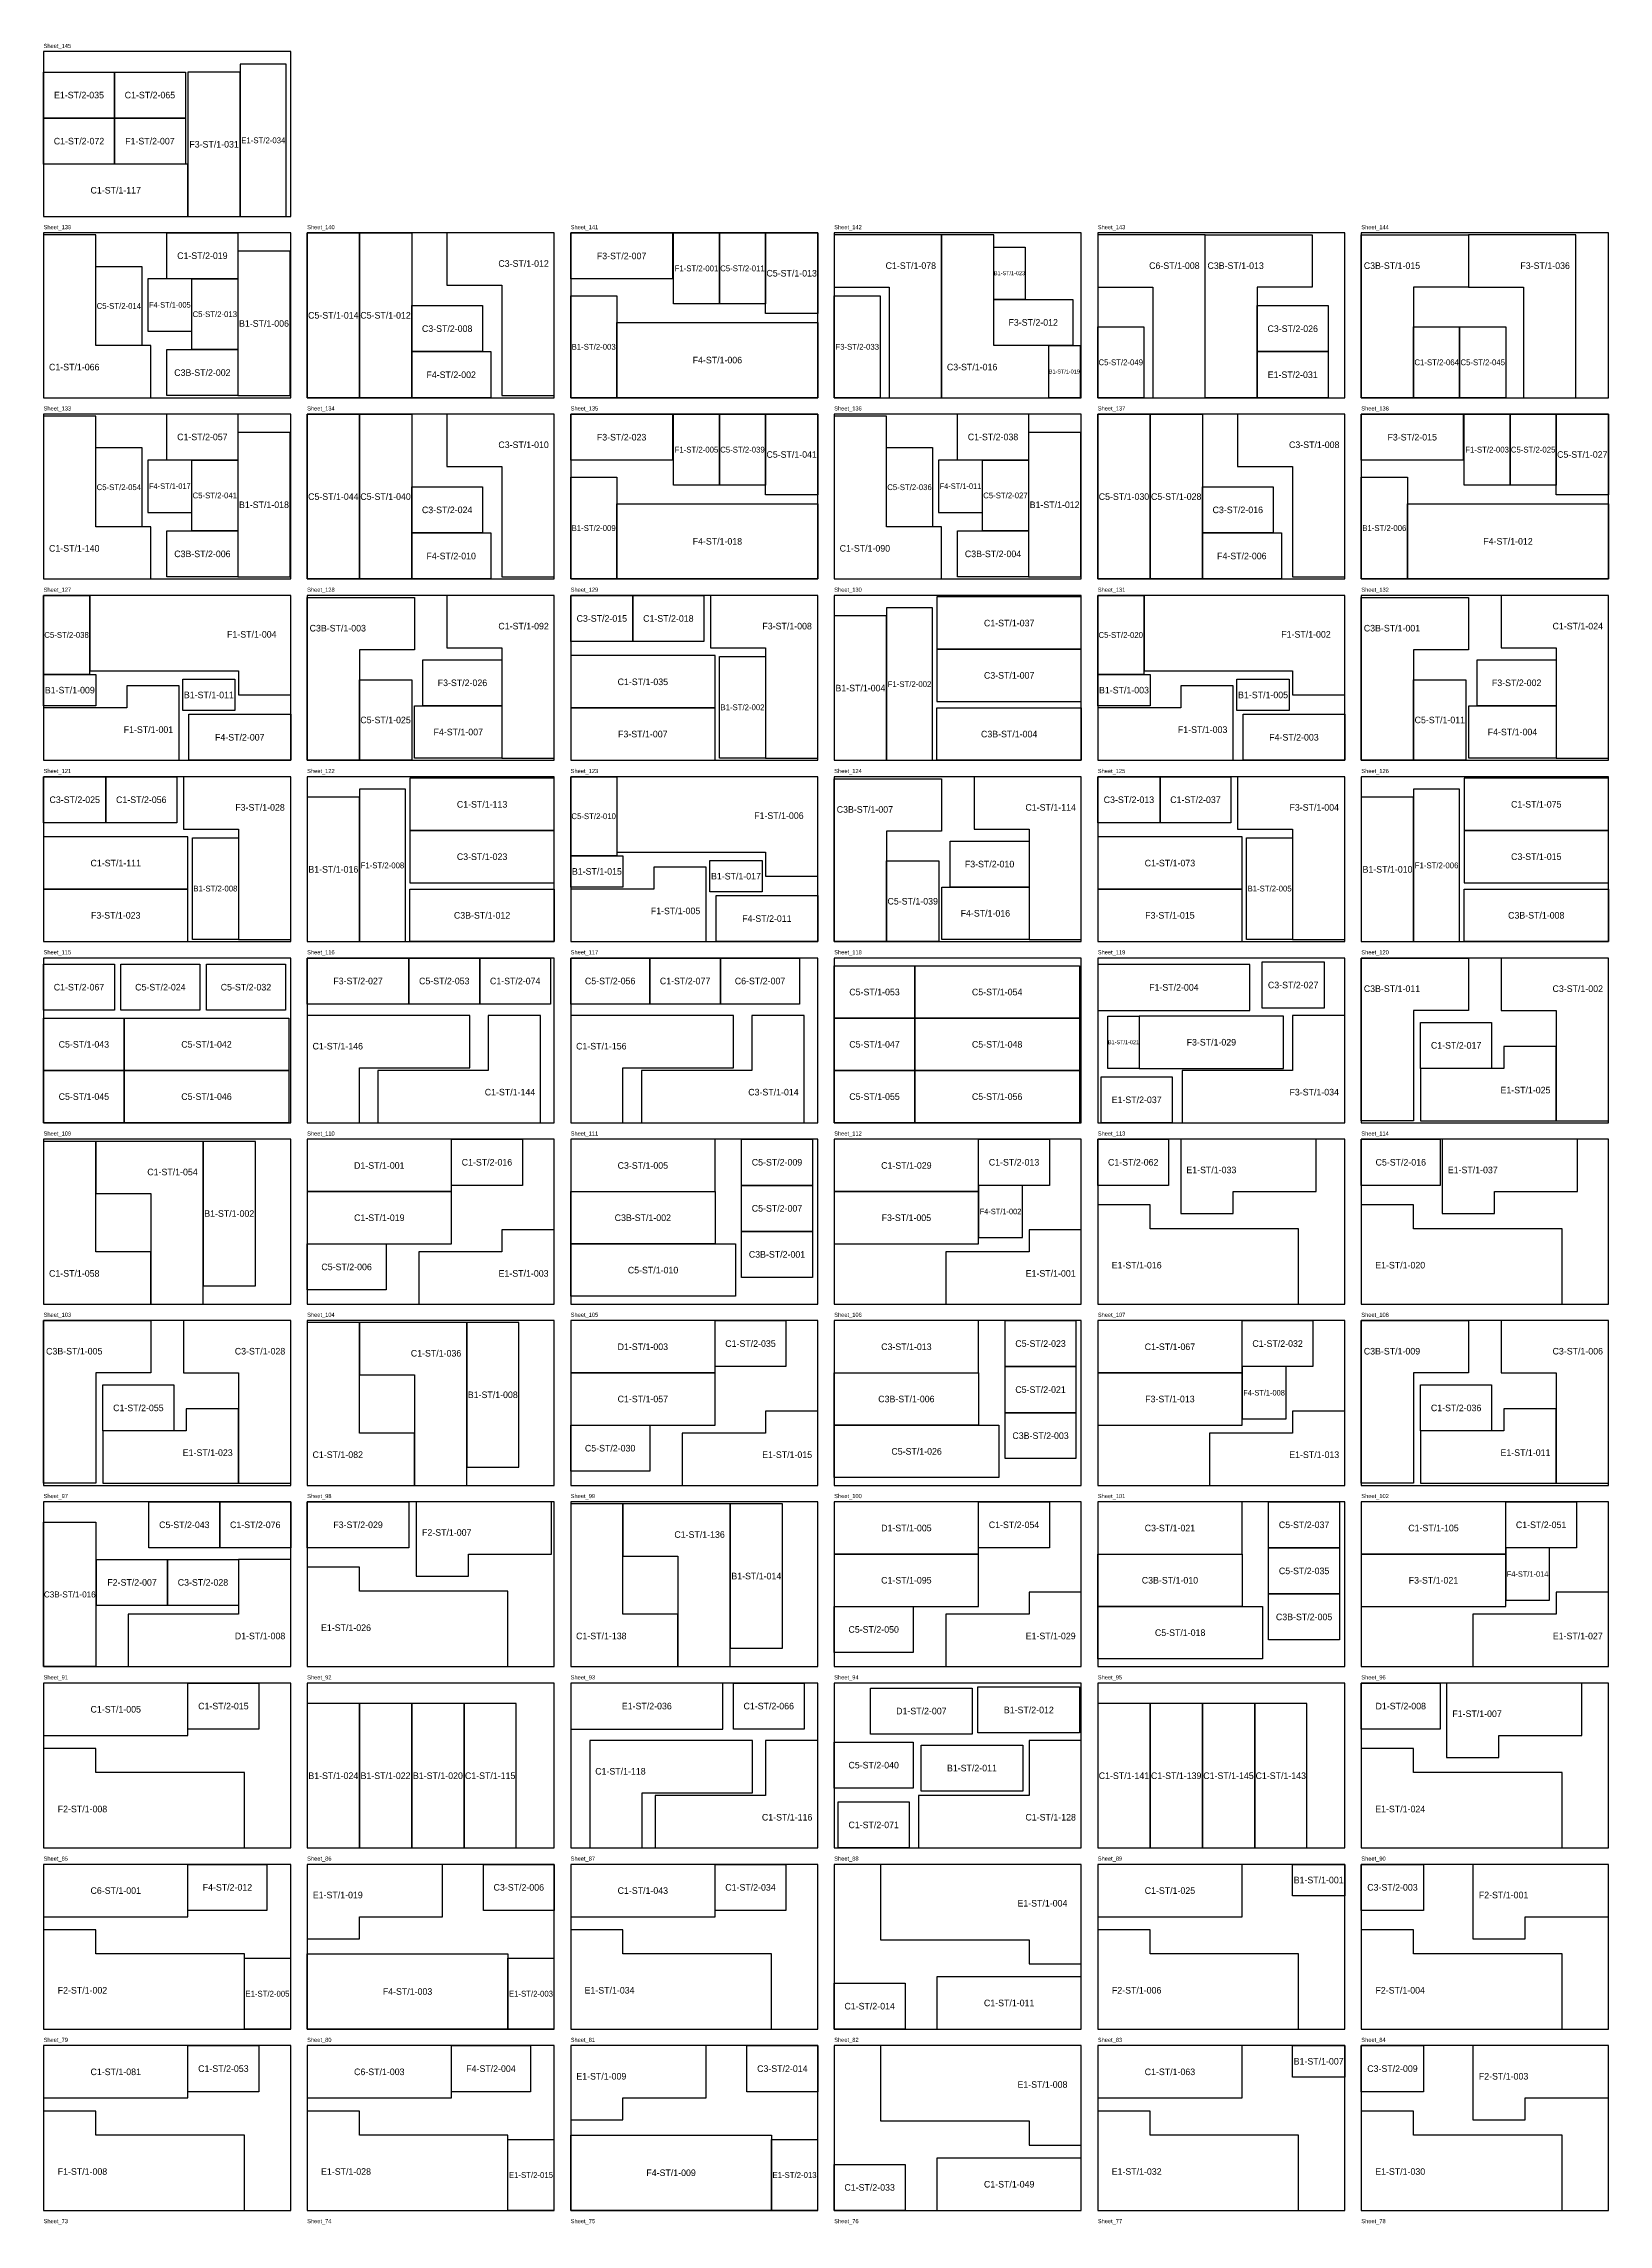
# Model space of a CAD drawing. Header units: millimetres. Extents: x 0 to 19000, y 0 to 54898.
# Drawn here: x 0 to 19000, y 28431 to 54898 of the extents above; entities that cross this region are included whole.
import ezdxf
from ezdxf.enums import TextEntityAlignment as Align

# ---------------------------------------------------------------- set-up
doc = ezdxf.new("R2010")
doc.units = ezdxf.units.MM
for name, color, linetype in [('NUMBERS', 7, 'Continuous'), ('OUTER', 7, 'Continuous'), ('SHEET_BORDER', 7, 'Continuous')]:
    doc.layers.add(name, color=color, linetype=linetype)

msp = doc.modelspace()

# ---------------------------------------------------------------- linework, layer by layer
at = {"layer": 'OUTER'}
for points in [[(0, 54553), (860, 54553), (860, 53994), (0, 53994), (0, 54553)], [(1721, 53994), (860, 53994), (860, 54553), (1721, 54553), (1721, 53994)], [(2388, 52800), (2388, 54553), (1753, 54553), (1753, 52800), (2388, 52800)], [(2388, 54648), (2388, 52800), (2947, 52800), (2947, 54648), (2388, 54648)], [(0, 53994), (860, 53994), (860, 53435), (0, 53435), (0, 53994)], [(860, 53994), (1721, 53994), (1721, 53435), (860, 53435), (860, 53994)], [(0, 52800), (1753, 52800), (1753, 53435), (0, 53435), (0, 52800)], [(0, 50600), (1302, 50600), (1302, 51235), (635, 51235), (635, 52575), (0, 52575), (0, 50600)], [(1498, 52603), (2358, 52603), (2358, 52044), (1498, 52044), (1498, 52603)], [(3200, 50600), (3200, 52601), (3835, 52601), (3835, 50600), (3200, 50600)], [(3835, 50600), (3835, 52600), (4470, 52600), (4470, 50600), (3835, 50600)], [(6200, 52601), (4898, 52601), (4898, 51966), (5565, 51966), (5565, 50626), (6200, 50626), (6200, 52601)], [(6400, 52600), (7635, 52600), (7635, 52041), (6400, 52041), (6400, 52600)], [(7647, 51740), (7647, 52600), (8206, 52600), (8206, 51740), (7647, 51740)], [(8206, 51740), (8206, 52600), (8765, 52600), (8765, 51740), (8206, 51740)], [(8765, 51622), (8765, 52600), (9400, 52600), (9400, 51622), (8765, 51622)], [(10902, 52575), (9600, 52575), (9600, 51940), (10267, 51940), (10267, 50600), (10902, 50600), (10902, 52575)], [(10902, 50600), (12204, 50600), (12204, 51235), (11537, 51235), (11537, 52575), (10902, 52575), (10902, 50600)], [(11537, 51794), (11537, 52429), (11918, 52429), (11918, 51794), (11537, 51794)], [(14102, 52575), (12800, 52575), (12800, 51940), (13467, 51940), (13467, 50600), (14102, 50600), (14102, 52575)], [(14102, 52575), (15404, 52575), (15404, 51940), (14737, 51940), (14737, 50600), (14102, 50600), (14102, 52575)], [(16000, 52575), (17302, 52575), (17302, 51940), (16635, 51940), (16635, 50600), (16000, 50600), (16000, 52575)], [(18604, 52575), (17302, 52575), (17302, 51940), (17968, 51940), (17968, 50600), (18604, 50600), (18604, 52575)], [(635, 51235), (635, 52194), (1194, 52194), (1194, 51235), (635, 51235)], [(2993, 50625), (2993, 52378), (2358, 52378), (2358, 50625), (2993, 50625)], [(1266, 51409), (1799, 51409), (1799, 52044), (1266, 52044), (1266, 51409)], [(1799, 51184), (1799, 52044), (2358, 52044), (2358, 51184), (1799, 51184)], [(4470, 51718), (5330, 51718), (5330, 51159), (4470, 51159), (4470, 51718)], [(6400, 50600), (6400, 51835), (6959, 51835), (6959, 50600), (6400, 50600)], [(9600, 50600), (9600, 51835), (10159, 51835), (10159, 50600), (9600, 50600)], [(11537, 51794), (12496, 51794), (12496, 51235), (11537, 51235), (11537, 51794)], [(14737, 51718), (15597, 51718), (15597, 51159), (14737, 51159), (14737, 51718)], [(6962, 51514), (9400, 51514), (9400, 50600), (6962, 50600), (6962, 51514)], [(12800, 50600), (12800, 51460), (13359, 51460), (13359, 50600), (12800, 50600)], [(17194, 51460), (17194, 50600), (16635, 50600), (16635, 51460), (17194, 51460)], [(17194, 50600), (17194, 51460), (17753, 51460), (17753, 50600), (17194, 50600)], [(1498, 51184), (2358, 51184), (2358, 50625), (1498, 50625), (1498, 51184)], [(4470, 51159), (5429, 51159), (5429, 50600), (4470, 50600), (4470, 51159)], [(12204, 50600), (12204, 51235), (12585, 51235), (12585, 50600), (12204, 50600)], [(14737, 51159), (15598, 51159), (15598, 50600), (14737, 50600), (14737, 51159)], [(0, 48400), (1302, 48400), (1302, 49035), (635, 49035), (635, 50375), (0, 50375), (0, 48400)], [(1498, 50403), (2358, 50403), (2358, 49844), (1498, 49844), (1498, 50403)], [(3200, 48400), (3200, 50400), (3835, 50400), (3835, 48400), (3200, 48400)], [(3835, 48400), (3835, 50400), (4470, 50400), (4470, 48400), (3835, 48400)], [(6200, 50400), (4898, 50400), (4898, 49765), (5565, 49765), (5565, 48426), (6200, 48426), (6200, 50400)], [(6400, 50400), (7635, 50400), (7635, 49841), (6400, 49841), (6400, 50400)], [(7647, 49540), (7647, 50400), (8206, 50400), (8206, 49540), (7647, 49540)], [(8206, 49540), (8206, 50400), (8765, 50400), (8765, 49540), (8206, 49540)], [(8765, 49422), (8765, 50400), (9400, 50400), (9400, 49422), (8765, 49422)], [(9600, 48400), (10902, 48400), (10902, 49035), (10235, 49035), (10235, 50375), (9600, 50375), (9600, 48400)], [(11098, 50403), (11958, 50403), (11958, 49844), (11098, 49844), (11098, 50403)], [(12800, 48400), (12800, 50400), (13435, 50400), (13435, 48400), (12800, 48400)], [(13435, 48400), (13435, 50400), (14070, 50400), (14070, 48400), (13435, 48400)], [(15800, 50400), (14498, 50400), (14498, 49765), (15165, 49765), (15165, 48426), (15800, 48426), (15800, 50400)], [(16000, 50400), (17235, 50400), (17235, 49841), (16000, 49841), (16000, 50400)], [(17247, 49540), (17247, 50400), (17806, 50400), (17806, 49540), (17247, 49540)], [(17806, 49540), (17806, 50400), (18365, 50400), (18365, 49540), (17806, 49540)], [(18365, 49422), (18365, 50400), (19000, 50400), (19000, 49422), (18365, 49422)], [(2993, 48425), (2993, 50178), (2358, 50178), (2358, 48425), (2993, 48425)], [(12593, 48425), (12593, 50178), (11958, 50178), (11958, 48425), (12593, 48425)], [(635, 49035), (635, 49994), (1194, 49994), (1194, 49035), (635, 49035)], [(1266, 49209), (1799, 49209), (1799, 49844), (1266, 49844), (1266, 49209)], [(1799, 48984), (1799, 49844), (2358, 49844), (2358, 48984), (1799, 48984)], [(10235, 49035), (10235, 49994), (10794, 49994), (10794, 49035), (10235, 49035)], [(10866, 49209), (11399, 49209), (11399, 49844), (10866, 49844), (10866, 49209)], [(11399, 48984), (11399, 49844), (11958, 49844), (11958, 48984), (11399, 48984)], [(4470, 49518), (5330, 49518), (5330, 48959), (4470, 48959), (4470, 49518)], [(6400, 48400), (6400, 49635), (6959, 49635), (6959, 48400), (6400, 48400)], [(14070, 49518), (14930, 49518), (14930, 48959), (14070, 48959), (14070, 49518)], [(16000, 48400), (16000, 49635), (16559, 49635), (16559, 48400), (16000, 48400)], [(6962, 49314), (9400, 49314), (9400, 48400), (6962, 48400), (6962, 49314)], [(16562, 49314), (19000, 49314), (19000, 48400), (16562, 48400), (16562, 49314)], [(1498, 48984), (2358, 48984), (2358, 48425), (1498, 48425), (1498, 48984)], [(11098, 48984), (11958, 48984), (11958, 48425), (11098, 48425), (11098, 48984)], [(4470, 48959), (5429, 48959), (5429, 48400), (4470, 48400), (4470, 48959)], [(14070, 48959), (15029, 48959), (15029, 48400), (14070, 48400), (14070, 48959)], [(0, 47241), (0, 48200), (559, 48200), (559, 47241), (0, 47241)], [(2365, 47286), (2365, 46994), (3000, 46994), (3000, 48200), (562, 48200), (562, 47286), (2365, 47286)], [(3200, 48175), (4502, 48175), (4502, 47540), (3835, 47540), (3835, 46200), (3200, 46200), (3200, 48175)], [(6200, 48200), (4898, 48200), (4898, 47565), (5565, 47565), (5565, 46225), (6200, 46225), (6200, 48200)], [(6400, 48200), (7156, 48200), (7156, 47641), (6400, 47641), (6400, 48200)], [(7156, 48200), (8016, 48200), (8016, 47641), (7156, 47641), (7156, 48200)], [(9400, 48200), (8098, 48200), (8098, 47565), (8765, 47565), (8765, 46225), (9400, 46225), (9400, 48200)], [(10847, 47548), (12600, 47548), (12600, 48183), (10847, 48183), (10847, 47548)], [(12800, 47241), (12800, 48200), (13359, 48200), (13359, 47241), (12800, 47241)], [(15165, 47286), (15165, 46994), (15800, 46994), (15800, 48200), (13362, 48200), (13362, 47286), (15165, 47286)], [(16000, 48175), (17302, 48175), (17302, 47540), (16635, 47540), (16635, 46200), (16000, 46200), (16000, 48175)], [(19000, 48200), (17698, 48200), (17698, 47565), (18365, 47565), (18365, 46225), (19000, 46225), (19000, 48200)], [(10235, 46200), (10235, 47953), (9600, 47953), (9600, 46200), (10235, 46200)], [(10235, 48048), (10235, 46200), (10794, 46200), (10794, 48048), (10235, 48048)], [(4606, 47419), (5565, 47419), (5565, 46860), (4606, 46860), (4606, 47419)], [(6400, 46835), (8153, 46835), (8153, 47470), (6400, 47470), (6400, 46835)], [(8206, 46225), (8206, 47460), (8765, 47460), (8765, 46225), (8206, 46225)], [(10847, 46913), (12600, 46913), (12600, 47548), (10847, 47548), (10847, 46913)], [(17406, 47419), (18365, 47419), (18365, 46860), (17406, 46860), (17406, 47419)], [(635, 46860), (0, 46860), (0, 47241), (635, 47241), (635, 46860)], [(2324, 46802), (1689, 46802), (1689, 47183), (2324, 47183), (2324, 46802)], [(3835, 46200), (3835, 47178), (4470, 47178), (4470, 46200), (3835, 46200)], [(13435, 46860), (12800, 46860), (12800, 47241), (13435, 47241), (13435, 46860)], [(15124, 46802), (14489, 46802), (14489, 47183), (15124, 47183), (15124, 46802)], [(16635, 46200), (16635, 47178), (17270, 47178), (17270, 46200), (16635, 46200)], [(1645, 46200), (1645, 47102), (1010, 47102), (1010, 46835), (0, 46835), (0, 46200), (1645, 46200)], [(4505, 46860), (5565, 46860), (5565, 46225), (4505, 46225), (4505, 46860)], [(14445, 46200), (14445, 47102), (13810, 47102), (13810, 46835), (12800, 46835), (12800, 46200), (14445, 46200)], [(17305, 46860), (18365, 46860), (18365, 46225), (17305, 46225), (17305, 46860)], [(1765, 46759), (3000, 46759), (3000, 46200), (1765, 46200), (1765, 46759)], [(6400, 46200), (8153, 46200), (8153, 46835), (6400, 46835), (6400, 46200)], [(12600, 46200), (10847, 46200), (10847, 46835), (12600, 46835), (12600, 46200)], [(14565, 46759), (15800, 46759), (15800, 46200), (14565, 46200), (14565, 46759)], [(0, 46000), (756, 46000), (756, 45441), (0, 45441), (0, 46000)], [(756, 46000), (1616, 46000), (1616, 45441), (756, 45441), (756, 46000)], [(3000, 46000), (1698, 46000), (1698, 45365), (2365, 45365), (2365, 44025), (3000, 44025), (3000, 46000)], [(3835, 45848), (3835, 44000), (4394, 44000), (4394, 45848), (3835, 45848)], [(4447, 45348), (6200, 45348), (6200, 45983), (4447, 45983), (4447, 45348)], [(6400, 45041), (6400, 46000), (6959, 46000), (6959, 45041), (6400, 45041)], [(8765, 45086), (8765, 44794), (9400, 44794), (9400, 46000), (6962, 46000), (6962, 45086), (8765, 45086)], [(9600, 45975), (10902, 45975), (10902, 45340), (10235, 45340), (10235, 44000), (9600, 44000), (9600, 45975)], [(12600, 46000), (11298, 46000), (11298, 45365), (11965, 45365), (11965, 44025), (12600, 44025), (12600, 46000)], [(12800, 46000), (13556, 46000), (13556, 45441), (12800, 45441), (12800, 46000)], [(13556, 46000), (14416, 46000), (14416, 45441), (13556, 45441), (13556, 46000)], [(15800, 46000), (14498, 46000), (14498, 45365), (15165, 45365), (15165, 44025), (15800, 44025), (15800, 46000)], [(16635, 45848), (16635, 44000), (17194, 44000), (17194, 45848), (16635, 45848)], [(17247, 45348), (19000, 45348), (19000, 45983), (17247, 45983), (17247, 45348)], [(3835, 44000), (3835, 45753), (3200, 45753), (3200, 44000), (3835, 44000)], [(16635, 44000), (16635, 45753), (16000, 45753), (16000, 44000), (16635, 44000)], [(0, 44635), (1753, 44635), (1753, 45270), (0, 45270), (0, 44635)], [(1806, 44025), (1806, 45260), (2365, 45260), (2365, 44025), (1806, 44025)], [(4447, 44713), (6200, 44713), (6200, 45348), (4447, 45348), (4447, 44713)], [(12800, 44635), (14553, 44635), (14553, 45270), (12800, 45270), (12800, 44635)], [(14606, 44025), (14606, 45260), (15165, 45260), (15165, 44025), (14606, 44025)], [(17247, 44713), (19000, 44713), (19000, 45348), (17247, 45348), (17247, 44713)], [(7035, 44660), (6400, 44660), (6400, 45041), (7035, 45041), (7035, 44660)], [(11006, 45219), (11965, 45219), (11965, 44660), (11006, 44660), (11006, 45219)], [(8045, 44000), (8045, 44902), (7410, 44902), (7410, 44635), (6400, 44635), (6400, 44000), (8045, 44000)], [(8724, 44602), (8089, 44602), (8089, 44983), (8724, 44983), (8724, 44602)], [(10235, 44000), (10235, 44978), (10870, 44978), (10870, 44000), (10235, 44000)], [(0, 44000), (1753, 44000), (1753, 44635), (0, 44635), (0, 44000)], [(6200, 44000), (4447, 44000), (4447, 44635), (6200, 44635), (6200, 44000)], [(8165, 44559), (9400, 44559), (9400, 44000), (8165, 44000), (8165, 44559)], [(10905, 44660), (11965, 44660), (11965, 44025), (10905, 44025), (10905, 44660)], [(12800, 44000), (14553, 44000), (14553, 44635), (12800, 44635), (12800, 44000)], [(19000, 44000), (17247, 44000), (17247, 44635), (19000, 44635), (19000, 44000)], [(0, 43726), (860, 43726), (860, 43167), (0, 43167), (0, 43726)], [(939, 43726), (1898, 43726), (1898, 43167), (939, 43167), (939, 43726)], [(1977, 43726), (2936, 43726), (2936, 43167), (1977, 43167), (1977, 43726)], [(3200, 43800), (4435, 43800), (4435, 43241), (3200, 43241), (3200, 43800)], [(4435, 43800), (5295, 43800), (5295, 43241), (4435, 43241), (4435, 43800)], [(5295, 43800), (6156, 43800), (6156, 43241), (5295, 43241), (5295, 43800)], [(6400, 43800), (7359, 43800), (7359, 43241), (6400, 43241), (6400, 43800)], [(7359, 43800), (8219, 43800), (8219, 43241), (7359, 43241), (7359, 43800)], [(8219, 43800), (9178, 43800), (9178, 43241), (8219, 43241), (8219, 43800)], [(9600, 43705), (10578, 43705), (10578, 43070), (9600, 43070), (9600, 43705)], [(10578, 43705), (12578, 43705), (12578, 43070), (10578, 43070), (10578, 43705)], [(14648, 43723), (12800, 43723), (12800, 43165), (14648, 43165), (14648, 43723)], [(14794, 43752), (15550, 43752), (15550, 43193), (14794, 43193), (14794, 43752)], [(16000, 43800), (17302, 43800), (17302, 43165), (16635, 43165), (16635, 41825), (16000, 41825), (16000, 43800)], [(19000, 43800), (17698, 43800), (17698, 43165), (18365, 43165), (18365, 41825), (19000, 41825), (19000, 43800)], [(0, 43070), (978, 43070), (978, 42435), (0, 42435), (0, 43070)], [(978, 43070), (2978, 43070), (2978, 42435), (978, 42435), (978, 43070)], [(3200, 43102), (3200, 41800), (3835, 41800), (3835, 42467), (5175, 42467), (5175, 43102), (3200, 43102)], [(6035, 41800), (6035, 43102), (5400, 43102), (5400, 42435), (4060, 42435), (4060, 41800), (6035, 41800)], [(6400, 43102), (6400, 41800), (7035, 41800), (7035, 42467), (8375, 42467), (8375, 43102), (6400, 43102)], [(9234, 41800), (9234, 43102), (8599, 43102), (8599, 42435), (7259, 42435), (7259, 41800), (9234, 41800)], [(9600, 43070), (10578, 43070), (10578, 42435), (9600, 42435), (9600, 43070)], [(10578, 43070), (12578, 43070), (12578, 42435), (10578, 42435), (10578, 43070)], [(12921, 42461), (12921, 43096), (13302, 43096), (13302, 42461), (12921, 42461)], [(13302, 42461), (15055, 42461), (15055, 43096), (13302, 43096), (13302, 42461)], [(15800, 41800), (15800, 43102), (15165, 43102), (15165, 42435), (13825, 42435), (13825, 41800), (15800, 41800)], [(16720, 43019), (17581, 43019), (17581, 42460), (16720, 42460), (16720, 43019)], [(18365, 41825), (18365, 42727), (17730, 42727), (17730, 42460), (16720, 42460), (16720, 41825), (18365, 41825)], [(0, 42435), (978, 42435), (978, 41800), (0, 41800), (0, 42435)], [(978, 42435), (2978, 42435), (2978, 41800), (978, 41800), (978, 42435)], [(9600, 42435), (10578, 42435), (10578, 41800), (9600, 41800), (9600, 42435)], [(10578, 42435), (12578, 42435), (12578, 41800), (10578, 41800), (10578, 42435)], [(12842, 42359), (13703, 42359), (13703, 41800), (12842, 41800), (12842, 42359)], [(0, 39600), (1302, 39600), (1302, 40235), (635, 40235), (635, 41575), (0, 41575), (0, 39600)], [(1937, 41575), (635, 41575), (635, 40940), (1302, 40940), (1302, 39600), (1937, 39600), (1937, 41575)], [(2572, 39822), (2572, 41575), (1937, 41575), (1937, 39822), (2572, 39822)], [(3200, 40965), (4953, 40965), (4953, 41600), (3200, 41600), (3200, 40965)], [(4953, 41600), (5813, 41600), (5813, 41041), (4953, 41041), (4953, 41600)], [(6400, 40965), (8153, 40965), (8153, 41600), (6400, 41600), (6400, 40965)], [(8474, 41600), (9335, 41600), (9335, 41041), (8474, 41041), (8474, 41600)], [(9600, 40965), (11353, 40965), (11353, 41600), (9600, 41600), (9600, 40965)], [(11353, 41600), (12213, 41600), (12213, 41041), (11353, 41041), (11353, 41600)], [(12800, 41600), (13660, 41600), (13660, 41041), (12800, 41041), (12800, 41600)], [(13807, 41600), (13807, 40698), (14442, 40698), (14442, 40965), (15452, 40965), (15452, 41600), (13807, 41600)], [(16000, 41600), (16959, 41600), (16959, 41041), (16000, 41041), (16000, 41600)], [(16981, 41600), (16981, 40698), (17616, 40698), (17616, 40965), (18626, 40965), (18626, 41600), (16981, 41600)], [(8474, 41041), (9335, 41041), (9335, 40482), (8474, 40482), (8474, 41041)], [(11353, 40406), (11886, 40406), (11886, 41041), (11353, 41041), (11353, 40406)], [(3200, 40330), (4953, 40330), (4953, 40965), (3200, 40965), (3200, 40330)], [(8153, 40330), (6400, 40330), (6400, 40965), (8153, 40965), (8153, 40330)], [(9600, 40330), (11353, 40330), (11353, 40965), (9600, 40965), (9600, 40330)], [(13435, 40514), (13435, 40806), (12800, 40806), (12800, 39600), (15238, 39600), (15238, 40514), (13435, 40514)], [(16635, 40514), (16635, 40806), (16000, 40806), (16000, 39600), (18438, 39600), (18438, 40514), (16635, 40514)], [(6200, 39600), (6200, 40502), (5565, 40502), (5565, 40235), (4555, 40235), (4555, 39600), (6200, 39600)], [(12600, 39600), (12600, 40502), (11965, 40502), (11965, 40235), (10955, 40235), (10955, 39600), (12600, 39600)], [(3200, 40330), (4159, 40330), (4159, 39771), (3200, 39771), (3200, 40330)], [(6400, 40330), (8400, 40330), (8400, 39695), (6400, 39695), (6400, 40330)], [(8474, 40482), (9335, 40482), (9335, 39924), (8474, 39924), (8474, 40482)], [(0, 39400), (1302, 39400), (1302, 38765), (635, 38765), (635, 37425), (0, 37425), (0, 39400)], [(3000, 39400), (1698, 39400), (1698, 38765), (2365, 38765), (2365, 37425), (3000, 37425), (3000, 39400)], [(3200, 37400), (4502, 37400), (4502, 38035), (3835, 38035), (3835, 39375), (3200, 39375), (3200, 37400)], [(5137, 39375), (3835, 39375), (3835, 38740), (4502, 38740), (4502, 37400), (5137, 37400), (5137, 39375)], [(5772, 37622), (5772, 39375), (5137, 39375), (5137, 37622), (5772, 37622)], [(6400, 38765), (8153, 38765), (8153, 39400), (6400, 39400), (6400, 38765)], [(8153, 39400), (9013, 39400), (9013, 38841), (8153, 38841), (8153, 39400)], [(9600, 38765), (11353, 38765), (11353, 39400), (9600, 39400), (9600, 38765)], [(11674, 39400), (12535, 39400), (12535, 38841), (11674, 38841), (11674, 39400)], [(12800, 38765), (14553, 38765), (14553, 39400), (12800, 39400), (12800, 38765)], [(14553, 39400), (15413, 39400), (15413, 38841), (14553, 38841), (14553, 39400)], [(16000, 39400), (17302, 39400), (17302, 38765), (16635, 38765), (16635, 37425), (16000, 37425), (16000, 39400)], [(19000, 39400), (17698, 39400), (17698, 38765), (18365, 38765), (18365, 37425), (19000, 37425), (19000, 39400)], [(6400, 38130), (8153, 38130), (8153, 38765), (6400, 38765), (6400, 38130)], [(11353, 38130), (9600, 38130), (9600, 38765), (11353, 38765), (11353, 38130)], [(11674, 38841), (12535, 38841), (12535, 38282), (11674, 38282), (11674, 38841)], [(12800, 38130), (14553, 38130), (14553, 38765), (12800, 38765), (12800, 38130)], [(14553, 38206), (15086, 38206), (15086, 38841), (14553, 38841), (14553, 38206)], [(720, 38619), (1581, 38619), (1581, 38060), (720, 38060), (720, 38619)], [(16720, 38619), (17581, 38619), (17581, 38060), (16720, 38060), (16720, 38619)], [(2365, 37425), (2365, 38327), (1730, 38327), (1730, 38060), (720, 38060), (720, 37425), (2365, 37425)], [(6400, 38130), (7359, 38130), (7359, 37571), (6400, 37571), (6400, 38130)], [(9400, 37400), (9400, 38302), (8765, 38302), (8765, 38035), (7755, 38035), (7755, 37400), (9400, 37400)], [(9600, 38130), (11600, 38130), (11600, 37495), (9600, 37495), (9600, 38130)], [(11674, 38282), (12535, 38282), (12535, 37724), (11674, 37724), (11674, 38282)], [(15800, 37400), (15800, 38302), (15165, 38302), (15165, 38035), (14155, 38035), (14155, 37400), (15800, 37400)], [(18365, 37425), (18365, 38327), (17730, 38327), (17730, 38060), (16720, 38060), (16720, 37425), (18365, 37425)], [(1279, 37200), (2140, 37200), (2140, 36641), (1279, 36641), (1279, 37200)], [(2140, 37200), (3000, 37200), (3000, 36641), (2140, 36641), (2140, 37200)], [(3200, 37200), (4435, 37200), (4435, 36641), (3200, 36641), (3200, 37200)], [(4523, 37200), (4523, 36298), (5158, 36298), (5158, 36565), (6167, 36565), (6167, 37200), (4523, 37200)], [(6400, 35200), (7702, 35200), (7702, 35835), (7035, 35835), (7035, 37175), (6400, 37175), (6400, 35200)], [(8337, 37175), (7035, 37175), (7035, 36540), (7702, 36540), (7702, 35200), (8337, 35200), (8337, 37175)], [(8972, 35422), (8972, 37175), (8337, 37175), (8337, 35422), (8972, 35422)], [(9600, 36565), (11353, 36565), (11353, 37200), (9600, 37200), (9600, 36565)], [(11353, 37200), (12213, 37200), (12213, 36641), (11353, 36641), (11353, 37200)], [(12800, 36565), (14553, 36565), (14553, 37200), (12800, 37200), (12800, 36565)], [(14874, 37200), (15735, 37200), (15735, 36641), (14874, 36641), (14874, 37200)], [(16000, 36565), (17753, 36565), (17753, 37200), (16000, 37200), (16000, 36565)], [(17753, 37200), (18613, 37200), (18613, 36641), (17753, 36641), (17753, 37200)], [(635, 36953), (635, 35200), (0, 35200), (0, 36953), (635, 36953)], [(9600, 35930), (11353, 35930), (11353, 36565), (9600, 36565), (9600, 35930)], [(14553, 35930), (12800, 35930), (12800, 36565), (14553, 36565), (14553, 35930)], [(14874, 36641), (15735, 36641), (15735, 36082), (14874, 36082), (14874, 36641)], [(16000, 35930), (17753, 35930), (17753, 36565), (16000, 36565), (16000, 35930)], [(17753, 36006), (18286, 36006), (18286, 36641), (17753, 36641), (17753, 36006)], [(644, 36502), (1505, 36502), (1505, 35943), (644, 35943), (644, 36502)], [(3000, 35200), (3000, 36502), (2365, 36502), (2365, 35835), (1025, 35835), (1025, 35200), (3000, 35200)], [(1505, 36502), (2365, 36502), (2365, 35943), (1505, 35943), (1505, 36502)], [(3835, 36114), (3835, 36407), (3200, 36407), (3200, 35200), (5638, 35200), (5638, 36114), (3835, 36114)], [(12600, 35200), (12600, 36102), (11965, 36102), (11965, 35835), (10955, 35835), (10955, 35200), (12600, 35200)], [(14874, 36082), (15735, 36082), (15735, 35524), (14874, 35524), (14874, 36082)], [(19000, 35200), (19000, 36102), (18365, 36102), (18365, 35835), (17355, 35835), (17355, 35200), (19000, 35200)], [(9600, 35930), (10559, 35930), (10559, 35371), (9600, 35371), (9600, 35930)], [(12800, 35930), (14800, 35930), (14800, 35295), (12800, 35295), (12800, 35930)], [(0, 34365), (1753, 34365), (1753, 35000), (0, 35000), (0, 34365)], [(1753, 35000), (2613, 35000), (2613, 34441), (1753, 34441), (1753, 35000)], [(8248, 35000), (6400, 35000), (6400, 34441), (8248, 34441), (8248, 35000)], [(8375, 35000), (9235, 35000), (9235, 34441), (8375, 34441), (8375, 35000)], [(10041, 34940), (11276, 34940), (11276, 34381), (10041, 34381), (10041, 34940)], [(11345, 34954), (12580, 34954), (12580, 34395), (11345, 34395), (11345, 34954)], [(16000, 35000), (16959, 35000), (16959, 34441), (16000, 34441), (16000, 35000)], [(17033, 35000), (17033, 34098), (17668, 34098), (17668, 34365), (18678, 34365), (18678, 35000), (17033, 35000)], [(3835, 33000), (3835, 34753), (3200, 34753), (3200, 33000), (3835, 33000)], [(4470, 33000), (4470, 34753), (3835, 34753), (3835, 33000), (4470, 33000)], [(5105, 33000), (5105, 34753), (4470, 34753), (4470, 33000), (5105, 33000)], [(5740, 33000), (5740, 34753), (5105, 34753), (5105, 33000), (5740, 33000)], [(13435, 33000), (13435, 34753), (12800, 34753), (12800, 33000), (13435, 33000)], [(14070, 33000), (14070, 34753), (13435, 34753), (13435, 33000), (14070, 33000)], [(14705, 33000), (14705, 34753), (14070, 34753), (14070, 33000), (14705, 33000)], [(15340, 33000), (15340, 34753), (14705, 34753), (14705, 33000), (15340, 33000)], [(635, 33914), (635, 34206), (0, 34206), (0, 33000), (2438, 33000), (2438, 33914), (635, 33914)], [(6632, 34302), (6632, 33000), (7267, 33000), (7267, 33667), (8607, 33667), (8607, 34302), (6632, 34302)], [(9400, 33000), (9400, 34302), (8765, 34302), (8765, 33635), (7425, 33635), (7425, 33000), (9400, 33000)], [(9600, 34283), (10559, 34283), (10559, 33724), (9600, 33724), (9600, 34283)], [(12600, 33000), (12600, 34302), (11965, 34302), (11965, 33635), (10625, 33635), (10625, 33000), (12600, 33000)], [(10654, 34248), (11889, 34248), (11889, 33689), (10654, 33689), (10654, 34248)], [(16635, 33914), (16635, 34206), (16000, 34206), (16000, 33000), (18438, 33000), (18438, 33914), (16635, 33914)], [(9649, 33559), (10509, 33559), (10509, 33000), (9649, 33000), (9649, 33559)], [(0, 32165), (1753, 32165), (1753, 32800), (0, 32800), (0, 32165)], [(1753, 32800), (2711, 32800), (2711, 32241), (1753, 32241), (1753, 32800)], [(3200, 32800), (3200, 31898), (3835, 31898), (3835, 32165), (4845, 32165), (4845, 32800), (3200, 32800)], [(5340, 32800), (6200, 32800), (6200, 32241), (5340, 32241), (5340, 32800)], [(6400, 32165), (8153, 32165), (8153, 32800), (6400, 32800), (6400, 32165)], [(8153, 32800), (9013, 32800), (9013, 32241), (8153, 32241), (8153, 32800)], [(11965, 31886), (11965, 31594), (12600, 31594), (12600, 32800), (10162, 32800), (10162, 31886), (11965, 31886)], [(12800, 32165), (14553, 32165), (14553, 32800), (12800, 32800), (12800, 32165)], [(15800, 32419), (15165, 32419), (15165, 32800), (15800, 32800), (15800, 32419)], [(16000, 32800), (16756, 32800), (16756, 32241), (16000, 32241), (16000, 32800)], [(17355, 32800), (17355, 31898), (17990, 31898), (17990, 32165), (19000, 32165), (19000, 32800), (17355, 32800)], [(635, 31714), (635, 32006), (0, 32006), (0, 30800), (2438, 30800), (2438, 31714), (635, 31714)], [(7035, 31714), (7035, 32006), (6400, 32006), (6400, 30800), (8838, 30800), (8838, 31714), (7035, 31714)], [(13435, 31714), (13435, 32006), (12800, 32006), (12800, 30800), (15238, 30800), (15238, 31714), (13435, 31714)], [(16635, 31714), (16635, 32006), (16000, 32006), (16000, 30800), (18438, 30800), (18438, 31714), (16635, 31714)], [(2438, 30800), (2438, 31660), (2997, 31660), (2997, 30800), (2438, 30800)], [(3200, 31714), (5638, 31714), (5638, 30800), (3200, 30800), (3200, 31714)], [(5638, 30800), (5638, 31660), (6197, 31660), (6197, 30800), (5638, 30800)], [(9600, 31359), (10460, 31359), (10460, 30800), (9600, 30800), (9600, 31359)], [(10847, 30800), (12600, 30800), (12600, 31435), (10847, 31435), (10847, 30800)], [(0, 29965), (1753, 29965), (1753, 30600), (0, 30600), (0, 29965)], [(1753, 30600), (2613, 30600), (2613, 30041), (1753, 30041), (1753, 30600)], [(3200, 29965), (4953, 29965), (4953, 30600), (3200, 30600), (3200, 29965)], [(4953, 30600), (5911, 30600), (5911, 30041), (4953, 30041), (4953, 30600)], [(6400, 30600), (6400, 29698), (7035, 29698), (7035, 29965), (8045, 29965), (8045, 30600), (6400, 30600)], [(8540, 30600), (9400, 30600), (9400, 30041), (8540, 30041), (8540, 30600)], [(11965, 29686), (11965, 29394), (12600, 29394), (12600, 30600), (10162, 30600), (10162, 29686), (11965, 29686)], [(12800, 29965), (14553, 29965), (14553, 30600), (12800, 30600), (12800, 29965)], [(15800, 30219), (15165, 30219), (15165, 30600), (15800, 30600), (15800, 30219)], [(16000, 30600), (16756, 30600), (16756, 30041), (16000, 30041), (16000, 30600)], [(17355, 30600), (17355, 29698), (17990, 29698), (17990, 29965), (19000, 29965), (19000, 30600), (17355, 30600)], [(635, 29514), (635, 29806), (0, 29806), (0, 28600), (2438, 28600), (2438, 29514), (635, 29514)], [(3835, 29514), (3835, 29806), (3200, 29806), (3200, 28600), (5638, 28600), (5638, 29514), (3835, 29514)], [(13435, 29514), (13435, 29806), (12800, 29806), (12800, 28600), (15238, 28600), (15238, 29514), (13435, 29514)], [(16635, 29514), (16635, 29806), (16000, 29806), (16000, 28600), (18438, 28600), (18438, 29514), (16635, 29514)], [(5638, 28600), (5638, 29460), (6197, 29460), (6197, 28600), (5638, 28600)], [(6400, 29514), (8838, 29514), (8838, 28600), (6400, 28600), (6400, 29514)], [(8838, 28600), (8838, 29460), (9397, 29460), (9397, 28600), (8838, 28600)], [(9600, 29159), (10460, 29159), (10460, 28600), (9600, 28600), (9600, 29159)], [(10847, 28600), (12600, 28600), (12600, 29235), (10847, 29235), (10847, 28600)]]:
    msp.add_lwpolyline(points, dxfattribs=at)
at = {"layer": 'SHEET_BORDER', "color": 1}
for points in [[(0, 52800), (3000, 52800), (3000, 54800), (0, 54800), (0, 52800)], [(0, 50600), (3000, 50600), (3000, 52600), (0, 52600), (0, 50600)], [(3200, 50600), (6200, 50600), (6200, 52600), (3200, 52600), (3200, 50600)], [(6400, 50600), (9400, 50600), (9400, 52600), (6400, 52600), (6400, 50600)], [(9600, 50600), (12600, 50600), (12600, 52600), (9600, 52600), (9600, 50600)], [(12800, 50600), (15800, 50600), (15800, 52600), (12800, 52600), (12800, 50600)], [(16000, 50600), (19000, 50600), (19000, 52600), (16000, 52600), (16000, 50600)], [(0, 48400), (3000, 48400), (3000, 50400), (0, 50400), (0, 48400)], [(3200, 48400), (6200, 48400), (6200, 50400), (3200, 50400), (3200, 48400)], [(6400, 48400), (9400, 48400), (9400, 50400), (6400, 50400), (6400, 48400)], [(9600, 48400), (12600, 48400), (12600, 50400), (9600, 50400), (9600, 48400)], [(12800, 48400), (15800, 48400), (15800, 50400), (12800, 50400), (12800, 48400)], [(16000, 48400), (19000, 48400), (19000, 50400), (16000, 50400), (16000, 48400)], [(0, 46200), (3000, 46200), (3000, 48200), (0, 48200), (0, 46200)], [(3200, 46200), (6200, 46200), (6200, 48200), (3200, 48200), (3200, 46200)], [(6400, 46200), (9400, 46200), (9400, 48200), (6400, 48200), (6400, 46200)], [(9600, 46200), (12600, 46200), (12600, 48200), (9600, 48200), (9600, 46200)], [(12800, 46200), (15800, 46200), (15800, 48200), (12800, 48200), (12800, 46200)], [(16000, 46200), (19000, 46200), (19000, 48200), (16000, 48200), (16000, 46200)], [(0, 44000), (3000, 44000), (3000, 46000), (0, 46000), (0, 44000)], [(3200, 44000), (6200, 44000), (6200, 46000), (3200, 46000), (3200, 44000)], [(6400, 44000), (9400, 44000), (9400, 46000), (6400, 46000), (6400, 44000)], [(9600, 44000), (12600, 44000), (12600, 46000), (9600, 46000), (9600, 44000)], [(12800, 44000), (15800, 44000), (15800, 46000), (12800, 46000), (12800, 44000)], [(16000, 44000), (19000, 44000), (19000, 46000), (16000, 46000), (16000, 44000)], [(0, 41800), (3000, 41800), (3000, 43800), (0, 43800), (0, 41800)], [(3200, 41800), (6200, 41800), (6200, 43800), (3200, 43800), (3200, 41800)], [(6400, 41800), (9400, 41800), (9400, 43800), (6400, 43800), (6400, 41800)], [(9600, 41800), (12600, 41800), (12600, 43800), (9600, 43800), (9600, 41800)], [(12800, 41800), (15800, 41800), (15800, 43800), (12800, 43800), (12800, 41800)], [(16000, 41800), (19000, 41800), (19000, 43800), (16000, 43800), (16000, 41800)], [(0, 39600), (3000, 39600), (3000, 41600), (0, 41600), (0, 39600)], [(3200, 39600), (6200, 39600), (6200, 41600), (3200, 41600), (3200, 39600)], [(6400, 39600), (9400, 39600), (9400, 41600), (6400, 41600), (6400, 39600)], [(9600, 39600), (12600, 39600), (12600, 41600), (9600, 41600), (9600, 39600)], [(12800, 39600), (15800, 39600), (15800, 41600), (12800, 41600), (12800, 39600)], [(16000, 39600), (19000, 39600), (19000, 41600), (16000, 41600), (16000, 39600)], [(0, 37400), (3000, 37400), (3000, 39400), (0, 39400), (0, 37400)], [(3200, 37400), (6200, 37400), (6200, 39400), (3200, 39400), (3200, 37400)], [(6400, 37400), (9400, 37400), (9400, 39400), (6400, 39400), (6400, 37400)], [(9600, 37400), (12600, 37400), (12600, 39400), (9600, 39400), (9600, 37400)], [(12800, 37400), (15800, 37400), (15800, 39400), (12800, 39400), (12800, 37400)], [(16000, 37400), (19000, 37400), (19000, 39400), (16000, 39400), (16000, 37400)], [(0, 35200), (3000, 35200), (3000, 37200), (0, 37200), (0, 35200)], [(3200, 35200), (6200, 35200), (6200, 37200), (3200, 37200), (3200, 35200)], [(6400, 35200), (9400, 35200), (9400, 37200), (6400, 37200), (6400, 35200)], [(9600, 35200), (12600, 35200), (12600, 37200), (9600, 37200), (9600, 35200)], [(12800, 35200), (15800, 35200), (15800, 37200), (12800, 37200), (12800, 35200)], [(16000, 35200), (19000, 35200), (19000, 37200), (16000, 37200), (16000, 35200)], [(0, 33000), (3000, 33000), (3000, 35000), (0, 35000), (0, 33000)], [(3200, 33000), (6200, 33000), (6200, 35000), (3200, 35000), (3200, 33000)], [(6400, 33000), (9400, 33000), (9400, 35000), (6400, 35000), (6400, 33000)], [(9600, 33000), (12600, 33000), (12600, 35000), (9600, 35000), (9600, 33000)], [(12800, 33000), (15800, 33000), (15800, 35000), (12800, 35000), (12800, 33000)], [(16000, 33000), (19000, 33000), (19000, 35000), (16000, 35000), (16000, 33000)], [(0, 30800), (3000, 30800), (3000, 32800), (0, 32800), (0, 30800)], [(3200, 30800), (6200, 30800), (6200, 32800), (3200, 32800), (3200, 30800)], [(6400, 30800), (9400, 30800), (9400, 32800), (6400, 32800), (6400, 30800)], [(9600, 30800), (12600, 30800), (12600, 32800), (9600, 32800), (9600, 30800)], [(12800, 30800), (15800, 30800), (15800, 32800), (12800, 32800), (12800, 30800)], [(16000, 30800), (19000, 30800), (19000, 32800), (16000, 32800), (16000, 30800)], [(0, 28600), (3000, 28600), (3000, 30600), (0, 30600), (0, 28600)], [(3200, 28600), (6200, 28600), (6200, 30600), (3200, 30600), (3200, 28600)], [(6400, 28600), (9400, 28600), (9400, 30600), (6400, 30600), (6400, 28600)], [(9600, 28600), (12600, 28600), (12600, 30600), (9600, 30600), (9600, 28600)], [(12800, 28600), (15800, 28600), (15800, 30600), (12800, 30600), (12800, 28600)], [(16000, 28600), (19000, 28600), (19000, 30600), (16000, 30600), (16000, 28600)]]:
    msp.add_lwpolyline(points, dxfattribs=at)

# ---------------------------------------------------------------- texts
at = {"layer": 'NUMBERS'}
for s, height, p in [('E1-ST/2-035', 80, (430, 54273)), ('C1-ST/2-065', 80, (1291, 54273)), ('C1-ST/2-072', 80, (430, 53714)), ('F1-ST/2-007', 80, (1291, 53714)), ('E1-ST/2-034', 70.56, (2668, 53724)), ('F3-ST/1-031', 80, (2070, 53676)), ('C1-ST/1-117', 80, (876, 53118)), ('C1-ST/2-019', 80, (1928, 52324)), ('C3-ST/1-012', 80, (5828, 52229)), ('F3-ST/2-007', 80, (7018, 52321)), ('F1-ST/2-001', 70.56, (7927, 52170)), ('C5-ST/2-011', 70.56, (8486, 52170)), ('C5-ST/1-013', 80, (9083, 52111)), ('C1-ST/1-078', 80, (10530, 52203)), ('C6-ST/1-008', 80, (13730, 52203)), ('C3B-ST/1-013', 80, (14474, 52203)), ('C3B-ST/1-015', 80, (16372, 52203)), ('F3-ST/1-036', 80, (18232, 52203)), ('B1-ST/1-023', 48.11, (11728, 52111)), ('C5-ST/2-014', 70.56, (914, 51714)), ('F4-ST/1-005', 67.35, (1533, 51727)), ('C5-ST/2-013', 70.56, (2079, 51614)), ('C5-ST/1-014', 80, (3518, 51600)), ('C5-ST/1-012', 80, (4152, 51600)), ('B1-ST/1-006', 80, (2676, 51501)), ('C3-ST/2-008', 80, (4900, 51439)), ('F3-ST/2-012', 80, (12016, 51514)), ('C3-ST/2-026', 80, (15167, 51438)), ('B1-ST/2-003', 70.56, (6679, 51218)), ('F4-ST/1-006', 80, (8181, 51057)), ('F3-ST/2-033', 70.56, (9879, 51218)), ('C1-ST/1-066', 80, (372, 50972)), ('C3B-ST/2-002', 80, (1928, 50905)), ('F4-ST/2-002', 80, (4949, 50879)), ('C3-ST/1-016', 80, (11274, 50972)), ('B1-ST/1-019', 48.11, (12394, 50918)), ('C5-ST/2-049', 70.56, (13079, 51030)), ('E1-ST/2-031', 80, (15167, 50879)), ('C1-ST/2-064', 70.56, (16915, 51030)), ('C5-ST/2-045', 70.56, (17474, 51030)), ('C1-ST/2-057', 80, (1928, 50124)), ('C3-ST/1-010', 80, (5828, 50029)), ('F3-ST/2-023', 80, (7018, 50121)), ('C1-ST/2-038', 80, (11528, 50124)), ('C3-ST/1-008', 80, (15428, 50029)), ('F3-ST/2-015', 80, (16618, 50121)), ('F1-ST/2-005', 70.56, (7927, 49970)), ('C5-ST/2-039', 70.56, (8486, 49970)), ('C5-ST/1-041', 80, (9083, 49911)), ('F1-ST/2-003', 70.56, (17527, 49970)), ('C5-ST/2-025', 70.56, (18086, 49970)), ('C5-ST/1-027', 80, (18683, 49911)), ('C5-ST/2-054', 70.56, (914, 49514)), ('F4-ST/1-017', 67.35, (1533, 49527)), ('C5-ST/2-036', 70.56, (10514, 49514)), ('F4-ST/1-011', 67.35, (11133, 49527)), ('C5-ST/2-041', 70.56, (2079, 49414)), ('B1-ST/1-018', 80, (2676, 49301)), ('C5-ST/1-044', 80, (3518, 49400)), ('C5-ST/1-040', 80, (4152, 49400)), ('C3-ST/2-024', 80, (4900, 49239)), ('C5-ST/2-027', 70.56, (11679, 49414)), ('B1-ST/1-012', 80, (12276, 49301)), ('C5-ST/1-030', 80, (13118, 49400)), ('C5-ST/1-028', 80, (13752, 49400)), ('C3-ST/2-016', 80, (14500, 49239)), ('B1-ST/2-009', 70.56, (6679, 49018)), ('B1-ST/2-006', 70.56, (16279, 49018)), ('C1-ST/1-140', 80, (372, 48772)), ('C3B-ST/2-006', 80, (1928, 48705)), ('F4-ST/2-010', 80, (4949, 48679)), ('F4-ST/1-018', 80, (8181, 48857)), ('C1-ST/1-090', 80, (9972, 48772)), ('C3B-ST/2-004', 80, (11528, 48705)), ('F4-ST/2-006', 80, (14549, 48679)), ('F4-ST/1-012', 80, (17781, 48857)), ('C3-ST/2-015', 80, (6778, 47921)), ('C1-ST/2-018', 80, (7586, 47921)), ('C1-ST/1-037', 80, (11724, 47865)), ('C5-ST/2-038', 70.56, (279, 47721)), ('F1-ST/1-004', 80, (2528, 47728)), ('C3B-ST/1-003', 80, (3572, 47803)), ('C1-ST/1-092', 80, (5828, 47828)), ('F3-ST/1-008', 80, (9028, 47828)), ('C5-ST/2-020', 70.56, (13079, 47721)), ('F1-ST/1-002', 80, (15328, 47728)), ('C3B-ST/1-001', 80, (16372, 47803)), ('C1-ST/1-024', 80, (18628, 47828)), ('F3-ST/2-026', 80, (5086, 47140)), ('C1-ST/1-035', 80, (7276, 47152)), ('B1-ST/1-004', 80, (9918, 47076)), ('F1-ST/2-002', 70.56, (10514, 47124)), ('C3-ST/1-007', 80, (11724, 47230)), ('F3-ST/2-002', 80, (17886, 47140)), ('B1-ST/1-009', 80, (318, 47051)), ('B1-ST/1-011', 80, (2007, 46993)), ('B1-ST/2-002', 70.56, (8486, 46843)), ('B1-ST/1-003', 80, (13118, 47051)), ('B1-ST/1-005', 80, (14807, 46993)), ('F1-ST/1-001', 80, (1273, 46572)), ('C5-ST/1-025', 80, (4152, 46689)), ('F4-ST/1-007', 80, (5035, 46543)), ('F1-ST/1-003', 80, (14073, 46572)), ('C5-ST/1-011', 80, (16953, 46689)), ('F4-ST/1-004', 80, (17835, 46543)), ('F4-ST/2-007', 80, (2382, 46479)), ('F3-ST/1-007', 80, (7276, 46518)), ('C3B-ST/1-004', 80, (11724, 46518)), ('F4-ST/2-003', 80, (15182, 46479)), ('C3-ST/2-025', 80, (378, 45721)), ('C1-ST/2-056', 80, (1186, 45721)), ('F3-ST/1-028', 80, (2628, 45628)), ('C1-ST/1-113', 80, (5324, 45665)), ('C5-ST/2-010', 70.56, (6679, 45521)), ('F1-ST/1-006', 80, (8928, 45528)), ('C3B-ST/1-007', 80, (9972, 45603)), ('C1-ST/1-114', 80, (12228, 45628)), ('C3-ST/2-013', 80, (13178, 45721)), ('C1-ST/2-037', 80, (13986, 45721)), ('F3-ST/1-004', 80, (15428, 45628)), ('C1-ST/1-075', 80, (18124, 45665)), ('C1-ST/1-111', 80, (876, 44952)), ('C3-ST/1-023', 80, (5324, 45030)), ('C1-ST/1-073', 80, (13676, 44952)), ('C3-ST/1-015', 80, (18124, 45030)), ('B1-ST/1-016', 80, (3518, 44876)), ('F1-ST/2-008', 70.56, (4114, 44924)), ('B1-ST/1-015', 80, (6718, 44851)), ('B1-ST/1-017', 80, (8407, 44793)), ('F3-ST/2-010', 80, (11486, 44940)), ('B1-ST/1-010', 80, (16318, 44876)), ('F1-ST/2-006', 70.56, (16914, 44924)), ('B1-ST/2-008', 70.56, (2086, 44643)), ('C5-ST/1-039', 80, (10553, 44489)), ('B1-ST/2-005', 70.56, (14886, 44643)), ('F3-ST/1-023', 80, (876, 44318)), ('C3B-ST/1-012', 80, (5324, 44318)), ('F1-ST/1-005', 80, (7673, 44372)), ('F4-ST/2-011', 80, (8782, 44279)), ('F4-ST/1-016', 80, (11435, 44343)), ('F3-ST/1-015', 80, (13676, 44318)), ('C3B-ST/1-008', 80, (18124, 44318)), ('C1-ST/2-067', 80, (430, 43446)), ('C5-ST/2-024', 80, (1418, 43446)), ('C5-ST/2-032', 80, (2457, 43446)), ('F3-ST/2-027', 80, (3818, 43521)), ('C5-ST/2-053', 80, (4865, 43521)), ('C1-ST/2-074', 80, (5726, 43521)), ('C5-ST/2-056', 80, (6879, 43521)), ('C1-ST/2-077', 80, (7789, 43521)), ('C6-ST/2-007', 80, (8699, 43521)), ('C5-ST/1-053', 80, (10089, 43387)), ('C5-ST/1-054', 80, (11578, 43387)), ('F1-ST/2-004', 80, (13724, 43444)), ('C3-ST/2-027', 80, (15172, 43472)), ('C3B-ST/1-011', 80, (16372, 43428)), ('C3-ST/1-002', 80, (18628, 43428)), ('C5-ST/1-043', 80, (489, 42752)), ('C5-ST/1-042', 80, (1978, 42752)), ('C1-ST/1-146', 80, (3572, 42730)), ('C1-ST/1-156', 80, (6772, 42730)), ('C5-ST/1-047', 80, (10089, 42752)), ('C5-ST/1-048', 80, (11578, 42752)), ('B1-ST/1-021', 48.11, (13112, 42778)), ('F3-ST/1-029', 80, (14179, 42778)), ('C1-ST/2-017', 80, (17151, 42740)), ('C5-ST/1-045', 80, (489, 42118)), ('C5-ST/1-046', 80, (1978, 42118)), ('C1-ST/1-144', 80, (5663, 42172)), ('C3-ST/1-014', 80, (8862, 42172)), ('C5-ST/1-055', 80, (10089, 42118)), ('C5-ST/1-056', 80, (11578, 42118)), ('E1-ST/2-037', 80, (13272, 42079)), ('F3-ST/1-034', 80, (15428, 42172)), ('E1-ST/1-025', 80, (17993, 42197)), ('D1-ST/1-001', 80, (4076, 41282)), ('C1-ST/2-016', 80, (5383, 41321)), ('C3-ST/1-005', 80, (7276, 41282)), ('C5-ST/2-009', 80, (8905, 41321)), ('C1-ST/1-029', 80, (10476, 41282)), ('C1-ST/2-013', 80, (11783, 41321)), ('C1-ST/2-062', 80, (13230, 41321)), ('C5-ST/2-016', 80, (16479, 41321)), ('C1-ST/1-054', 80, (1565, 41203)), ('E1-ST/1-033', 80, (14179, 41228)), ('E1-ST/1-037', 80, (17353, 41228)), ('C5-ST/2-007', 80, (8905, 40762)), ('F4-ST/1-002', 67.35, (11619, 40724)), ('B1-ST/1-002', 80, (2254, 40699)), ('C1-ST/1-019', 80, (4076, 40648)), ('C3B-ST/1-002', 80, (7276, 40648)), ('F3-ST/1-005', 80, (10476, 40648)), ('C3B-ST/2-001', 80, (8905, 40203)), ('C1-ST/1-058', 80, (372, 39972)), ('C5-ST/2-006', 80, (3679, 40051)), ('E1-ST/1-003', 80, (5828, 39972)), ('C5-ST/1-010', 80, (7400, 40012)), ('E1-ST/1-001', 80, (12228, 39972)), ('E1-ST/1-016', 80, (13272, 40072)), ('E1-ST/1-020', 80, (16472, 40072)), ('C3B-ST/1-005', 80, (372, 39028)), ('C3-ST/1-028', 80, (2628, 39028)), ('C1-ST/1-036', 80, (4765, 39003)), ('D1-ST/1-003', 80, (7276, 39082)), ('C1-ST/2-035', 80, (8583, 39121)), ('C3-ST/1-013', 80, (10476, 39082)), ('C5-ST/2-023', 80, (12105, 39121)), ('C1-ST/1-067', 80, (13676, 39082)), ('C1-ST/2-032', 80, (14983, 39121)), ('C3B-ST/1-009', 80, (16372, 39028)), ('C3-ST/1-006', 80, (18628, 39028)), ('C1-ST/2-055', 80, (1151, 38340)), ('B1-ST/1-008', 80, (5454, 38499)), ('C1-ST/1-057', 80, (7276, 38448)), ('C3B-ST/1-006', 80, (10476, 38448)), ('C5-ST/2-021', 80, (12105, 38562)), ('F3-ST/1-013', 80, (13676, 38448)), ('F4-ST/1-008', 67.35, (14819, 38524)), ('C1-ST/2-036', 80, (17151, 38340)), ('C5-ST/2-030', 80, (6879, 37851)), ('C5-ST/1-026', 80, (10600, 37812)), ('C3B-ST/2-003', 80, (12105, 38003)), ('E1-ST/1-023', 80, (1993, 37797)), ('C1-ST/1-082', 80, (3572, 37772)), ('E1-ST/1-015', 80, (9028, 37772)), ('E1-ST/1-013', 80, (15428, 37772)), ('E1-ST/1-011', 80, (17993, 37797)), ('C5-ST/2-043', 80, (1709, 36921)), ('C1-ST/2-076', 80, (2570, 36921)), ('F3-ST/2-029', 80, (3818, 36921)), ('F2-ST/1-007', 80, (4895, 36828)), ('C1-ST/1-136', 80, (7965, 36803)), ('D1-ST/1-005', 80, (10476, 36882)), ('C1-ST/2-054', 80, (11783, 36921)), ('C3-ST/1-021', 80, (13676, 36882)), ('C5-ST/2-037', 80, (15305, 36921)), ('C1-ST/1-105', 80, (16876, 36882)), ('C1-ST/2-051', 80, (18183, 36921)), ('F2-ST/2-007', 80, (1074, 36222)), ('C3-ST/2-028', 80, (1935, 36222)), ('B1-ST/1-014', 80, (8654, 36299)), ('C1-ST/1-095', 80, (10476, 36248)), ('C3B-ST/1-010', 80, (13676, 36248)), ('C5-ST/2-035', 80, (15305, 36362)), ('F3-ST/1-021', 80, (16876, 36248)), ('F4-ST/1-014', 67.35, (18019, 36324)), ('C3B-ST/1-016', 73.5, (318, 36076)), ('C3B-ST/2-005', 80, (15305, 35803)), ('D1-ST/1-008', 80, (2628, 35572)), ('E1-ST/1-026', 80, (3672, 35672)), ('C1-ST/1-138', 80, (6772, 35572)), ('C5-ST/2-050', 80, (10079, 35651)), ('E1-ST/1-029', 80, (12228, 35572)), ('C5-ST/1-018', 80, (13800, 35612)), ('E1-ST/1-027', 80, (18628, 35572)), ('C1-ST/1-005', 80, (876, 34682)), ('C1-ST/2-015', 80, (2183, 34721)), ('E1-ST/2-036', 80, (7324, 34721)), ('C1-ST/2-066', 80, (8805, 34721)), ('D1-ST/2-007', 80, (10658, 34661)), ('B1-ST/2-012', 80, (11963, 34674)), ('D1-ST/2-008', 80, (16479, 34721)), ('F1-ST/1-007', 80, (17405, 34628)), ('B1-ST/1-024', 80, (3518, 33876)), ('B1-ST/1-022', 80, (4152, 33876)), ('B1-ST/1-020', 80, (4788, 33876)), ('C1-ST/1-115', 80, (5422, 33876)), ('C1-ST/1-118', 80, (7004, 33930)), ('C5-ST/2-040', 80, (10079, 34004)), ('B1-ST/2-011', 80, (11272, 33969)), ('C1-ST/1-141', 80, (13118, 33876)), ('C1-ST/1-139', 80, (13752, 33876)), ('C1-ST/1-145', 80, (14387, 33876)), ('C1-ST/1-143', 80, (15022, 33876)), ('F2-ST/1-008', 80, (472, 33472)), ('C1-ST/1-116', 80, (9028, 33372)), ('C1-ST/1-128', 80, (12228, 33372)), ('E1-ST/1-024', 80, (16472, 33472)), ('C1-ST/2-071', 80, (10079, 33279)), ('F4-ST/2-012', 80, (2232, 32521)), ('C3-ST/2-006', 80, (5770, 32521)), ('C1-ST/2-034', 80, (8583, 32521)), ('B1-ST/1-001', 80, (15482, 32610)), ('C3-ST/2-003', 80, (16378, 32521)), ('C6-ST/1-001', 80, (876, 32482)), ('E1-ST/1-019', 80, (3572, 32428)), ('C1-ST/1-043', 80, (7276, 32482)), ('E1-ST/1-004', 80, (12128, 32328)), ('C1-ST/1-025', 80, (13676, 32482)), ('F2-ST/1-001', 80, (17727, 32428)), ('F2-ST/1-002', 80, (472, 31272)), ('E1-ST/2-005', 70.56, (2718, 31230)), ('F4-ST/1-003', 80, (4419, 31257)), ('E1-ST/2-003', 70.56, (5918, 31230)), ('E1-ST/1-034', 80, (6872, 31272)), ('F2-ST/1-006', 80, (13272, 31272)), ('F2-ST/1-004', 80, (16472, 31272)), ('C1-ST/2-014', 80, (10030, 31079)), ('C1-ST/1-011', 80, (11724, 31118)), ('B1-ST/1-007', 80, (15482, 30410)), ('C1-ST/1-081', 80, (876, 30282)), ('C1-ST/2-053', 80, (2183, 30321)), ('C6-ST/1-003', 80, (4076, 30282)), ('F4-ST/2-004', 80, (5432, 30321)), ('E1-ST/1-009', 80, (6772, 30228)), ('C3-ST/2-014', 80, (8970, 30321)), ('E1-ST/1-008', 80, (12128, 30128)), ('C1-ST/1-063', 80, (13676, 30282)), ('C3-ST/2-009', 80, (16378, 30321)), ('F2-ST/1-003', 80, (17727, 30228)), ('F1-ST/1-008', 80, (472, 29072)), ('E1-ST/1-028', 80, (3672, 29072)), ('E1-ST/1-032', 80, (13272, 29072)), ('E1-ST/1-030', 80, (16472, 29072)), ('E1-ST/2-015', 70.56, (5918, 29030)), ('F4-ST/1-009', 80, (7619, 29057)), ('E1-ST/2-013', 70.56, (9118, 29030)), ('C1-ST/2-033', 80, (10030, 28879)), ('C1-ST/1-049', 80, (11724, 28918))]:
    msp.add_text(s, height=height, dxfattribs=at).set_placement(p, align=Align.MIDDLE_CENTER)
at = {"layer": 'SHEET_BORDER', "color": 1}
for s, p in [('Sheet_145', (0, 54830)), ('Sheet_139', (0, 52630)), ('Sheet_140', (3200, 52630)), ('Sheet_141', (6400, 52630)), ('Sheet_142', (9600, 52630)), ('Sheet_143', (12800, 52630)), ('Sheet_144', (16000, 52630)), ('Sheet_133', (0, 50430)), ('Sheet_134', (3200, 50430)), ('Sheet_135', (6400, 50430)), ('Sheet_136', (9600, 50430)), ('Sheet_137', (12800, 50430)), ('Sheet_138', (16000, 50430)), ('Sheet_127', (0, 48230)), ('Sheet_128', (3200, 48230)), ('Sheet_129', (6400, 48230)), ('Sheet_130', (9600, 48230)), ('Sheet_131', (12800, 48230)), ('Sheet_132', (16000, 48230)), ('Sheet_121', (0, 46030)), ('Sheet_122', (3200, 46030)), ('Sheet_123', (6400, 46030)), ('Sheet_124', (9600, 46030)), ('Sheet_125', (12800, 46030)), ('Sheet_126', (16000, 46030)), ('Sheet_115', (0, 43830)), ('Sheet_116', (3200, 43830)), ('Sheet_117', (6400, 43830)), ('Sheet_118', (9600, 43830)), ('Sheet_119', (12800, 43830)), ('Sheet_120', (16000, 43830)), ('Sheet_109', (0, 41630)), ('Sheet_110', (3200, 41630)), ('Sheet_111', (6400, 41630)), ('Sheet_112', (9600, 41630)), ('Sheet_113', (12800, 41630)), ('Sheet_114', (16000, 41630)), ('Sheet_103', (0, 39430)), ('Sheet_104', (3200, 39430)), ('Sheet_105', (6400, 39430)), ('Sheet_106', (9600, 39430)), ('Sheet_107', (12800, 39430)), ('Sheet_108', (16000, 39430)), ('Sheet_97', (0, 37230)), ('Sheet_98', (3200, 37230)), ('Sheet_99', (6400, 37230)), ('Sheet_100', (9600, 37230)), ('Sheet_101', (12800, 37230)), ('Sheet_102', (16000, 37230)), ('Sheet_91', (0, 35030)), ('Sheet_92', (3200, 35030)), ('Sheet_93', (6400, 35030)), ('Sheet_94', (9600, 35030)), ('Sheet_95', (12800, 35030)), ('Sheet_96', (16000, 35030)), ('Sheet_85', (0, 32830)), ('Sheet_86', (3200, 32830)), ('Sheet_87', (6400, 32830)), ('Sheet_88', (9600, 32830)), ('Sheet_89', (12800, 32830)), ('Sheet_90', (16000, 32830)), ('Sheet_79', (0, 30630)), ('Sheet_80', (3200, 30630)), ('Sheet_81', (6400, 30630)), ('Sheet_82', (9600, 30630)), ('Sheet_83', (12800, 30630)), ('Sheet_84', (16000, 30630)), ('Sheet_73', (0, 28430)), ('Sheet_74', (3200, 28430)), ('Sheet_75', (6400, 28430)), ('Sheet_76', (9600, 28430)), ('Sheet_77', (12800, 28430)), ('Sheet_78', (16000, 28430))]:
    msp.add_text(s, height=50, dxfattribs=at).set_placement(p, align=Align.BOTTOM_LEFT)

doc.saveas('drawing.dxf')
